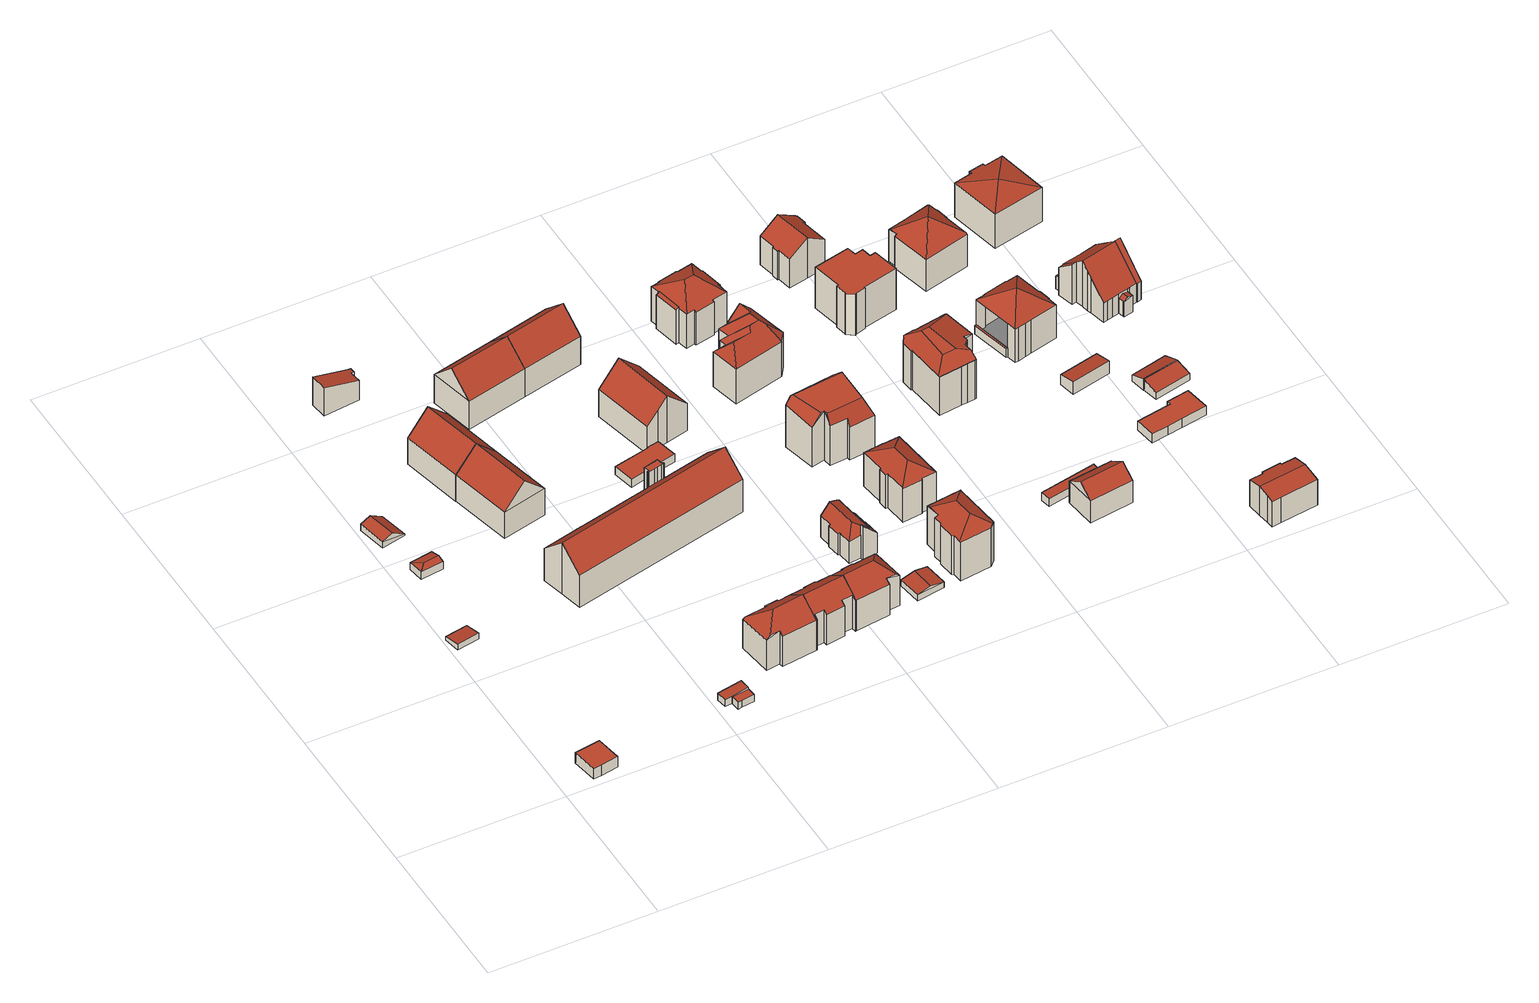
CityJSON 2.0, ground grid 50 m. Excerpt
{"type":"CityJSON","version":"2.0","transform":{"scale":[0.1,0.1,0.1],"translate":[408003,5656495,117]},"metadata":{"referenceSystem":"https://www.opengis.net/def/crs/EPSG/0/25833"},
"CityObjects":{
"building1":{"type":"Building","attributes":{"Dachtyp_tdc":"tdcPolyFlatRoof","Gemeindeschluessel":14612000,"Dachneigung":0,"QualitaetDacherkennung":71,"Geometrietyp2DReferenz":"3000","measuredHeight":3.6,"function":"31001_9998","roofType":"1000"},"geometry":[{"type":"Solid","lod":"2","boundaries":[[[[0,1,2,3,4]],[[5,6,1,0]],[[6,7,2,1]],[[7,8,3,2]],[[8,9,4,3]],[[9,5,0,4]],[[9,8,7,6,5]]]],"semantics":{"surfaces":[{"type":"GroundSurface"},{"type":"WallSurface"},{"type":"RoofSurface"}],"values":[[0,1,1,1,1,1,2]]}}]},
"building2":{"type":"Building","attributes":{"Dachtyp_tdc":"tdcPolyFlatRoof","Gemeindeschluessel":14612000,"Dachneigung":9.99,"QualitaetDacherkennung":64,"Geometrietyp2DReferenz":"3000","measuredHeight":2.05,"function":"31001_9998","roofType":"2100"},"geometry":[{"type":"Solid","lod":"2","boundaries":[[[[10,11,12,13]],[[11,14,15,12]],[[14,16,17,15]],[[16,10,13,17]],[[16,14,11,10]],[[13,12,15,17]]]],"semantics":{"surfaces":[{"type":"WallSurface"},{"type":"RoofSurface"},{"type":"GroundSurface"}],"values":[[0,0,0,0,1,2]]}}]},
"building3":{"type":"Building","attributes":{"Dachtyp_tdc":"tdcHipAndGableRoof","Gemeindeschluessel":14612000,"Dachneigung":15.55,"QualitaetDacherkennung":62,"Geometrietyp2DReferenz":"3000","measuredHeight":3.27,"function":"31001_9998","roofType":"5000"},"geometry":[{"type":"Solid","lod":"2","boundaries":[[[[18,19,20,21]],[[19,22,23,20]],[[22,24,25,23]],[[24,18,21,25]],[[22,19,26]],[[18,24,27]],[[19,18,27,26]],[[24,22,26,27]],[[21,20,23,25]]]],"semantics":{"surfaces":[{"type":"WallSurface"},{"type":"RoofSurface"},{"type":"GroundSurface"}],"values":[[0,0,0,0,1,0,1,1,2]]}}]},
"building4":{"type":"Building","attributes":{"Dachtyp_tdc":"tdcGableRoof","Gemeindeschluessel":14612000,"Dachneigung":34.51,"QualitaetDacherkennung":33,"Geometrietyp2DReferenz":"3000","measuredHeight":3.33,"function":"31001_9998","roofType":"3100"},"geometry":[{"type":"Solid","lod":"2","boundaries":[[[[28,29,30,31]],[[29,32,33,30]],[[32,34,35,33]],[[34,28,31,35]],[[32,29,36]],[[28,34,37]],[[29,28,37,36]],[[34,32,36,37]],[[31,30,33,35]]]],"semantics":{"surfaces":[{"type":"WallSurface"},{"type":"RoofSurface"},{"type":"GroundSurface"}],"values":[[0,0,0,0,0,0,1,1,2]]}}]},
"building5":{"type":"Building","attributes":{"Dachtyp_tdc":"tdcPolyFlatRoof","Gemeindeschluessel":14612000,"Dachneigung":4.12,"QualitaetDacherkennung":87,"Geometrietyp2DReferenz":"3000","measuredHeight":2.94,"function":"31001_9998","roofType":"2100"},"geometry":[{"type":"Solid","lod":"2","boundaries":[[[[38,39,40,41]],[[39,42,43,40]],[[42,44,45,43]],[[44,46,47,45]],[[46,38,41,47]],[[46,44,42,39,38]],[[41,40,43,45,47]]]],"semantics":{"surfaces":[{"type":"WallSurface"},{"type":"RoofSurface"},{"type":"GroundSurface"}],"values":[[0,0,0,0,0,1,2]]}}]},
"building6":{"type":"Building","attributes":{"Dachtyp_tdc":"tdcPolyFlatRoof","Gemeindeschluessel":14612000,"Dachneigung":0,"QualitaetDacherkennung":61,"Geometrietyp2DReferenz":"3000","measuredHeight":2.38,"function":"31001_9998","roofType":"1000"},"geometry":[{"type":"Solid","lod":"2","boundaries":[[[[48,49,47,50]],[[49,51,45,47]],[[51,52,53,45]],[[52,54,55,53]],[[54,48,50,55]],[[54,52,51,49,48]],[[50,47,45,53,55]]]],"semantics":{"surfaces":[{"type":"WallSurface"},{"type":"RoofSurface"},{"type":"GroundSurface"}],"values":[[0,0,0,0,0,1,2]]}}]},
"building7":{"type":"Building","attributes":{"Dachtyp_tdc":"tdcPolyFlatRoof","Gemeindeschluessel":14612000,"Dachneigung":16.02,"QualitaetDacherkennung":72,"Geometrietyp2DReferenz":"3000","measuredHeight":9.89,"function":"31001_9998","roofType":"2100"},"geometry":[{"type":"Solid","lod":"2","boundaries":[[[[56,57,58,59]],[[57,60,61,58]],[[60,62,63,61]],[[62,64,65,63]],[[64,66,67,65]],[[66,68,69,67]],[[68,56,59,69]],[[68,66,64,62,60,57,56]],[[59,58,61,63,65,67,69]]]],"semantics":{"surfaces":[{"type":"WallSurface"},{"type":"RoofSurface"},{"type":"GroundSurface"}],"values":[[0,0,0,0,0,0,0,1,2]]}}]},
"building8":{"type":"Building","attributes":{"Dachtyp_tdc":"tdcGableRoof","Gemeindeschluessel":14612000,"Dachneigung":44.79,"QualitaetDacherkennung":73,"Geometrietyp2DReferenz":"3000","measuredHeight":15.98,"function":"31001_9998","roofType":"3100"},"geometry":[{"type":"Solid","lod":"2","boundaries":[[[[70,71,72,73]],[[71,74,75,72]],[[74,76,77,75]],[[76,70,73,77]],[[74,71,78]],[[70,76,79]],[[71,70,79,78]],[[76,74,78,79]],[[73,72,75,77]]]],"semantics":{"surfaces":[{"type":"WallSurface"},{"type":"RoofSurface"},{"type":"GroundSurface"}],"values":[[0,0,0,0,0,0,1,1,2]]}}]},
"building9":{"type":"Building","attributes":{"Dachtyp_tdc":"tdcGableRoof","Gemeindeschluessel":14612000,"Dachneigung":44.78,"QualitaetDacherkennung":70,"Geometrietyp2DReferenz":"3000","measuredHeight":16.04,"function":"31001_9998","roofType":"3100"},"geometry":[{"type":"Solid","lod":"2","boundaries":[[[[80,74,81,82]],[[74,71,83,81]],[[71,84,85,83]],[[84,80,82,85]],[[71,74,86]],[[80,84,87]],[[74,80,87,86]],[[84,71,86,87]],[[82,81,83,85]]]],"semantics":{"surfaces":[{"type":"WallSurface"},{"type":"RoofSurface"},{"type":"GroundSurface"}],"values":[[0,0,0,0,0,0,1,1,2]]}}]},
"building10":{"type":"Building","attributes":{"Dachtyp_tdc":"tdcFreeFormRoof","Gemeindeschluessel":14612000,"Dachneigung":37.44,"QualitaetDacherkennung":85,"Geometrietyp2DReferenz":"3000","measuredHeight":15.01,"function":"31001_9998","roofType":"5000"},"geometry":[{"type":"Solid","lod":"2","boundaries":[[[[88,89,90,91]],[[89,92,93,90]],[[92,94,95,93]],[[94,96,97,95]],[[96,98,99,97]],[[98,100,101,99]],[[100,102,103,101]],[[102,104,105,103]],[[104,106,107,105]],[[106,88,91,107]],[[106,108,109,110,88]],[[100,111,109,108,104,102]],[[111,98,96,94,92,89,110,109]],[[89,88,110]],[[106,104,108]],[[100,98,111]],[[91,90,93,95,97,99,101,103,105,107]]]],"semantics":{"surfaces":[{"type":"WallSurface"},{"type":"RoofSurface"},{"type":"GroundSurface"}],"values":[[0,0,0,0,0,0,0,0,0,0,1,1,1,0,0,0,2]]}}]},
"building11":{"type":"Building","attributes":{"Gemeindeschluessel":14612000,"Geometrietyp2DReferenz":"3000","function":"31001_9998","roofType":"9999"},"children":["building11-1","building11-2"]},
"building11-1":{"type":"BuildingPart","attributes":{"Dachtyp_tdc":"tdcPolyFlatRoof","Dachneigung":0,"QualitaetDacherkennung":7,"Geometrietyp2DReferenz":"3000","measuredHeight":16.52,"roofType":"1000"},"parents":["building11"],"geometry":[{"type":"MultiSurface","lod":"2","boundaries":[[[112,113,114,115,116]],[[113,117,118,114]],[[117,119,120,118]],[[119,121,122,120]],[[121,123,124,122]],[[123,125,126,124]],[[125,127,128,126]],[[127,129,130,128]],[[129,131,132,133,130]],[[131,129,127,125,123,121,119,117,113,112]],[[115,114,118,120,122,124,126,128,130,133]]],"semantics":{"surfaces":[{"type":"WallSurface"},{"type":"RoofSurface"},{"type":"GroundSurface"}],"values":[0,0,0,0,0,0,0,0,0,1,2]}}]},
"building11-2":{"type":"BuildingPart","attributes":{"Dachtyp_tdc":"tdcGableRoof","Dachneigung":43.9,"QualitaetDacherkennung":67,"Geometrietyp2DReferenz":"3000","measuredHeight":17.96,"roofType":"3100"},"parents":["building11"],"geometry":[{"type":"MultiSurface","lod":"2","boundaries":[[[134,135,136,137]],[[135,138,139,136]],[[138,140,141,139]],[[140,142,143,141]],[[142,116,115,143]],[[132,144,133]],[[144,145,146,133]],[[145,147,148,146]],[[147,149,150,148]],[[149,151,152,150]],[[151,153,154,152]],[[153,155,156,154]],[[155,157,158,156]],[[157,134,137,158]],[[153,151,149,147]],[[147,145,144,132,116,142,140,138,135,134,157,155,153]],[[137,136,139,141,143,115,133,146,148,150,152,154,156,158]]],"semantics":{"surfaces":[{"type":"WallSurface"},{"type":"RoofSurface"},{"type":"GroundSurface"}],"values":[0,0,0,0,0,0,0,0,0,0,0,0,0,0,1,1,2]}}]},
"building12":{"type":"Building","attributes":{"Dachtyp_tdc":"tdcFreeFormRoof","Gemeindeschluessel":14612000,"Dachneigung":36.43,"QualitaetDacherkennung":86,"Geometrietyp2DReferenz":"3000","measuredHeight":14.94,"function":"31001_9998","roofType":"5000"},"geometry":[{"type":"Solid","lod":"2","boundaries":[[[[159,160,161,162]],[[160,163,164,161]],[[163,165,166,164]],[[165,167,168,166]],[[167,169,170,168]],[[169,171,172,170]],[[171,173,174,172]],[[173,175,176,174]],[[175,177,178,176]],[[177,179,180,178]],[[179,181,182,180]],[[181,183,184,182]],[[183,185,186,184]],[[185,100,101,186]],[[100,187,99,101]],[[187,159,162,99]],[[188,167,165,163,160,159,187,189]],[[183,181,179,177,175,173,171,169,188,189,100,185]],[[169,167,188]],[[187,100,189]],[[162,161,164,166,168,170,172,174,176,178,180,182,184,186,101,99]]]],"semantics":{"surfaces":[{"type":"WallSurface"},{"type":"RoofSurface"},{"type":"GroundSurface"}],"values":[[0,0,0,0,0,0,0,0,0,0,0,0,0,0,0,0,1,1,0,0,2]]}}]},
"building13":{"type":"Building","attributes":{"Dachtyp_tdc":"tdcGableRoof","Gemeindeschluessel":14612000,"Dachneigung":44.6,"QualitaetDacherkennung":66,"Geometrietyp2DReferenz":"3000","measuredHeight":16.66,"function":"31001_9998","roofType":"3100"},"geometry":[{"type":"Solid","lod":"2","boundaries":[[[[190,191,192,193]],[[191,194,195,192]],[[194,196,197,195]],[[196,190,193,197]],[[194,191,198]],[[190,196,199]],[[191,190,199,198]],[[196,194,198,199]],[[193,192,195,197]]]],"semantics":{"surfaces":[{"type":"WallSurface"},{"type":"RoofSurface"},{"type":"GroundSurface"}],"values":[[0,0,0,0,0,0,1,1,2]]}}]},
"building14":{"type":"Building","attributes":{"Dachtyp_tdc":"tdcPolyFlatRoof","Gemeindeschluessel":14612000,"Dachneigung":0,"QualitaetDacherkennung":82,"Geometrietyp2DReferenz":"3000","measuredHeight":2.72,"function":"31001_9998","roofType":"1000"},"geometry":[{"type":"Solid","lod":"2","boundaries":[[[[200,201,202,203]],[[201,204,205,202]],[[204,206,207,205]],[[206,208,209,207]],[[208,210,211,209]],[[210,212,213,211]],[[212,214,215,213]],[[214,200,203,215]],[[214,212,210,208,206,204,201,200]],[[203,202,205,207,209,211,213,215]]]],"semantics":{"surfaces":[{"type":"WallSurface"},{"type":"RoofSurface"},{"type":"GroundSurface"}],"values":[[0,0,0,0,0,0,0,0,1,2]]}}]},
"building15":{"type":"Building","attributes":{"Dachtyp_tdc":"tdcFreeFormRoof","Gemeindeschluessel":14612000,"Dachneigung":37.2,"QualitaetDacherkennung":81,"Geometrietyp2DReferenz":"3000","measuredHeight":14.99,"function":"31001_9998","roofType":"5000"},"geometry":[{"type":"Solid","lod":"2","boundaries":[[[[216,217,218,219]],[[217,220,221,218]],[[220,222,223,221]],[[222,224,225,223]],[[224,226,227,225]],[[226,228,229,227]],[[228,230,170,229]],[[230,231,168,170]],[[231,232,233,168]],[[232,216,219,233]],[[234,224,222,235,236]],[[236,235,220,217,216,232,231,237]],[[236,237,230,228,226,234]],[[222,220,235]],[[226,224,234]],[[231,230,237]],[[219,218,221,223,225,227,229,170,168,233]]]],"semantics":{"surfaces":[{"type":"WallSurface"},{"type":"RoofSurface"},{"type":"GroundSurface"}],"values":[[0,0,0,0,0,0,0,0,0,0,1,1,1,0,0,0,2]]}}]},
"building16":{"type":"Building","attributes":{"Dachtyp_tdc":"tdcGableRoof","Gemeindeschluessel":14612000,"Dachneigung":44.6,"QualitaetDacherkennung":66,"Geometrietyp2DReferenz":"3000","measuredHeight":16.68,"function":"31001_9998","roofType":"3100"},"geometry":[{"type":"Solid","lod":"2","boundaries":[[[[191,238,239,192]],[[238,240,241,239]],[[240,194,195,241]],[[194,191,192,195]],[[240,238,242]],[[191,194,198]],[[238,191,198,242]],[[194,240,242,198]],[[192,239,241,195]]]],"semantics":{"surfaces":[{"type":"WallSurface"},{"type":"RoofSurface"},{"type":"GroundSurface"}],"values":[[0,0,0,0,0,0,1,1,2]]}}]},
"building17":{"type":"Building","attributes":{"Dachtyp_tdc":"tdcGableRoof","Gemeindeschluessel":14612000,"Dachneigung":44.78,"QualitaetDacherkennung":63,"Geometrietyp2DReferenz":"3000","measuredHeight":16.29,"function":"31001_9998","roofType":"3100"},"geometry":[{"type":"Solid","lod":"2","boundaries":[[[[243,244,245,246]],[[244,247,248,245]],[[247,249,250,248]],[[249,251,252,250]],[[251,253,254,252]],[[253,255,256,254]],[[255,243,246,256]],[[251,249,247,244]],[[244,243,255,253,251]],[[246,245,248,250,252,254,256]]]],"semantics":{"surfaces":[{"type":"WallSurface"},{"type":"RoofSurface"},{"type":"GroundSurface"}],"values":[[0,0,0,0,0,0,0,1,1,2]]}}]},
"building18":{"type":"Building","attributes":{"Gemeindeschluessel":14612000,"Geometrietyp2DReferenz":"3000","function":"31001_9998","roofType":"9999"},"children":["building18-1","building18-2"]},
"building18-1":{"type":"BuildingPart","attributes":{"Dachtyp_tdc":"tdcPolyFlatRoof","Dachneigung":46.5,"QualitaetDacherkennung":79,"Geometrietyp2DReferenz":"3000","measuredHeight":11.82,"roofType":"2100"},"parents":["building18"],"geometry":[{"type":"MultiSurface","lod":"2","boundaries":[[[257,258,259,260,261]],[[258,262,263,259]],[[262,264,265,263]],[[264,266,267,265]],[[266,268,269,267]],[[268,270,271,272,269]],[[270,268,266,264,262,258,257,273]],[[274,260,259,263,265,267,269,272]]],"semantics":{"surfaces":[{"type":"WallSurface"},{"type":"RoofSurface"},{"type":"GroundSurface"}],"values":[0,0,0,0,0,0,1,2]}}]},
"building18-2":{"type":"BuildingPart","attributes":{"Dachtyp_tdc":"tdcHipAndGableRoof","Dachneigung":33.97,"QualitaetDacherkennung":66,"Geometrietyp2DReferenz":"3000","measuredHeight":9.9,"roofType":"5000"},"parents":["building18"],"geometry":[{"type":"MultiSurface","lod":"2","boundaries":[[[275,276,277,278]],[[276,279,280,277]],[[279,281,282,280]],[[281,283,284,282]],[[283,285,286,284]],[[285,261,260,286]],[[271,287,288,272]],[[287,289,290,288]],[[289,291,292,290]],[[291,275,278,292]],[[287,271,293,294]],[[293,261,285,283,281,294]],[[281,279,276,275,291,289,287,294]],[[278,277,280,282,284,286,260,274,272,288,290,292]]],"semantics":{"surfaces":[{"type":"WallSurface"},{"type":"RoofSurface"},{"type":"GroundSurface"}],"values":[0,0,0,0,0,0,0,0,0,0,1,1,1,2]}}]},
"building19":{"type":"Building","attributes":{"Dachtyp_tdc":"tdcGableRoof","Gemeindeschluessel":14612000,"Dachneigung":10.89,"QualitaetDacherkennung":72,"Geometrietyp2DReferenz":"3000","measuredHeight":2.83,"function":"31001_9998","roofType":"3100"},"geometry":[{"type":"Solid","lod":"2","boundaries":[[[[295,296,297,298]],[[296,299,300,297]],[[299,301,302,300]],[[301,295,298,302]],[[299,296,303]],[[295,301,304]],[[296,295,304,303]],[[301,299,303,304]],[[298,297,300,302]]]],"semantics":{"surfaces":[{"type":"WallSurface"},{"type":"RoofSurface"},{"type":"GroundSurface"}],"values":[[0,0,0,0,0,0,1,1,2]]}}]},
"building20":{"type":"Building","attributes":{"Dachtyp_tdc":"tdcFreeFormRoof","Gemeindeschluessel":14612000,"Dachneigung":22.23,"QualitaetDacherkennung":51,"Geometrietyp2DReferenz":"3000","measuredHeight":16.29,"function":"31001_9998","roofType":"5000"},"geometry":[{"type":"Solid","lod":"2","boundaries":[[[[305,306,307,308]],[[306,309,310,307]],[[309,311,312,310]],[[311,313,314,312]],[[313,315,316,314]],[[315,317,318,316]],[[317,319,320,318]],[[319,321,322,320]],[[321,323,324,322]],[[323,325,326,324]],[[325,305,308,326]],[[325,327,328,329,305]],[[330,331,332,319]],[[327,323,321,332,331,328]],[[329,328,331,330,317,315,313,311,309,306]],[[321,319,332]],[[306,305,329]],[[319,317,330]],[[325,323,327]],[[308,307,310,312,314,316,318,320,322,324,326]]]],"semantics":{"surfaces":[{"type":"WallSurface"},{"type":"RoofSurface"},{"type":"GroundSurface"}],"values":[[0,0,0,0,0,0,0,0,0,0,0,1,1,1,1,0,0,0,0,2]]}}]},
"building21":{"type":"Building","attributes":{"Dachtyp_tdc":"tdcHipRoof","Gemeindeschluessel":14612000,"Dachneigung":29.42,"QualitaetDacherkennung":86,"Geometrietyp2DReferenz":"3000","measuredHeight":14.9,"function":"31001_9998","roofType":"3200"},"geometry":[{"type":"Solid","lod":"2","boundaries":[[[[333,334,335,336]],[[334,337,338,335]],[[337,339,340,338]],[[339,341,342,340]],[[341,343,344,342]],[[343,345,346,344]],[[345,347,348,346]],[[347,349,350,348]],[[349,351,352,350]],[[351,353,354,352]],[[353,355,356,354]],[[355,357,358,356]],[[357,359,360,358]],[[359,333,336,360]],[[355,353,351,349,347,361]],[[345,343,341,339,362]],[[347,345,362,361]],[[339,337,334,333,359,357,355,361,362]],[[336,335,338,340,342,344,346,348,350,352,354,356,358,360]]]],"semantics":{"surfaces":[{"type":"WallSurface"},{"type":"RoofSurface"},{"type":"GroundSurface"}],"values":[[0,0,0,0,0,0,0,0,0,0,0,0,0,0,1,1,1,1,2]]}}]},
"building22":{"type":"Building","attributes":{"Dachtyp_tdc":"tdcFreeFormRoof","Gemeindeschluessel":14612000,"Dachneigung":0.016,"QualitaetDacherkennung":60,"Geometrietyp2DReferenz":"3000","measuredHeight":17.22,"function":"31001_9998","roofType":"5000"},"geometry":[{"type":"Solid","lod":"2","boundaries":[[[[363,364,365,366]],[[364,367,368,365]],[[367,369,370,368]],[[369,371,372,370]],[[371,373,374,372]],[[373,375,376,374]],[[375,377,378,376]],[[377,379,380,378]],[[379,363,366,380]],[[367,364,381,382,371,369]],[[375,383,384,385,377]],[[386,387,379,385,384]],[[364,363,387,386,381]],[[382,381,386,384,383,373]],[[373,371,382]],[[375,373,383]],[[379,377,385]],[[363,379,387]],[[366,365,368,370,372,374,376,378,380]]]],"semantics":{"surfaces":[{"type":"WallSurface"},{"type":"RoofSurface"},{"type":"GroundSurface"}],"values":[[0,0,0,0,0,0,0,0,0,1,1,1,1,1,0,0,0,0,2]]}}]},
"building23":{"type":"Building","attributes":{"Dachtyp_tdc":"tdcFreeFormRoof","Gemeindeschluessel":14612000,"Dachneigung":45.61,"QualitaetDacherkennung":12,"Geometrietyp2DReferenz":"3000","measuredHeight":18.03,"function":"31001_9998","roofType":"5000"},"geometry":[{"type":"Solid","lod":"2","boundaries":[[[[388,389,390,391]],[[389,392,393,390]],[[392,394,395,393]],[[394,396,397,395]],[[396,398,399,397]],[[398,400,401,399]],[[400,402,403,401]],[[402,404,405,403]],[[404,406,407,405]],[[406,408,409,407]],[[408,388,391,409]],[[410,411,412,413,414,408,406]],[[410,406,404]],[[411,410,404,402]],[[412,411,402,400]],[[415,413,412,400,398]],[[416,415,398,396]],[[417,416,396,394]],[[418,417,394,392]],[[418,392,389]],[[414,413,415,416,417,418,389,388]],[[414,388,408]],[[391,390,393,395,397,399,401,403,405,407,409]]]],"semantics":{"surfaces":[{"type":"WallSurface"},{"type":"RoofSurface"},{"type":"GroundSurface"}],"values":[[0,0,0,0,0,0,0,0,0,0,0,1,0,1,1,1,1,1,1,1,1,1,2]]}}]},
"building24":{"type":"Building","attributes":{"Gemeindeschluessel":14612000,"Geometrietyp2DReferenz":"3000","function":"31001_9998","roofType":"9999"},"children":["building24-1","building24-2"]},
"building24-1":{"type":"BuildingPart","attributes":{"Dachtyp_tdc":"tdcPolyFlatRoof","Dachneigung":31.68,"QualitaetDacherkennung":77,"Geometrietyp2DReferenz":"3000","measuredHeight":12.42,"roofType":"2100"},"parents":["building24"],"geometry":[{"type":"MultiSurface","lod":"2","boundaries":[[[419,420,421,422,423]],[[424,425,426]],[[424,427,428,425]],[[427,419,423,428]],[[427,424,420,419]],[[423,422,425,428]]],"semantics":{"surfaces":[{"type":"WallSurface"},{"type":"RoofSurface"},{"type":"GroundSurface"}],"values":[0,0,0,0,1,2]}}]},
"building24-2":{"type":"BuildingPart","attributes":{"Dachtyp_tdc":"tdcHipRoof","Dachneigung":28.68,"QualitaetDacherkennung":69,"Geometrietyp2DReferenz":"3000","measuredHeight":15.82,"roofType":"3200"},"parents":["building24"],"geometry":[{"type":"MultiSurface","lod":"2","boundaries":[[[429,430,431,432]],[[430,433,434,431]],[[433,435,436,434]],[[435,437,438,436]],[[437,439,440,438]],[[439,441,442,440]],[[441,443,444,442]],[[443,445,446,444]],[[445,447,448,446]],[[447,449,450,448]],[[449,451,452,450]],[[451,453,454,452]],[[453,426,425,454]],[[421,455,456,422]],[[455,457,458,456]],[[457,459,460,458]],[[459,429,432,460]],[[455,421,426,453,461]],[[443,441,439,437,435,433,462]],[[453,451,449,447,445,443,462,461]],[[433,430,429,459,457,455,461,462]],[[432,431,434,436,438,440,442,444,446,448,450,452,454,425,422,456,458,460]]],"semantics":{"surfaces":[{"type":"WallSurface"},{"type":"RoofSurface"},{"type":"GroundSurface"}],"values":[0,0,0,0,0,0,0,0,0,0,0,0,0,0,0,0,0,1,1,1,1,2]}}]},
"building25":{"type":"Building","attributes":{"Dachtyp_tdc":"tdcPolyFlatRoof","Gemeindeschluessel":14612000,"Dachneigung":6.53,"QualitaetDacherkennung":50,"Geometrietyp2DReferenz":"3000","measuredHeight":2.76,"function":"31001_9998","roofType":"2100"},"geometry":[{"type":"Solid","lod":"2","boundaries":[[[[463,464,465,466]],[[464,467,468,465]],[[467,469,470,468]],[[469,463,466,470]],[[469,467,464,463]],[[466,465,468,470]]]],"semantics":{"surfaces":[{"type":"WallSurface"},{"type":"RoofSurface"},{"type":"GroundSurface"}],"values":[[0,0,0,0,1,2]]}}]},
"building26":{"type":"Building","attributes":{"Dachtyp_tdc":"tdcGableRoof","Gemeindeschluessel":14612000,"Dachneigung":35.26,"QualitaetDacherkennung":77,"Geometrietyp2DReferenz":"3000","measuredHeight":11.04,"function":"31001_9998","roofType":"3100"},"geometry":[{"type":"Solid","lod":"2","boundaries":[[[[471,472,473,474]],[[472,475,476,473]],[[475,477,478,476]],[[477,471,474,478]],[[475,472,479]],[[471,477,480]],[[472,471,480,479]],[[477,475,479,480]],[[474,473,476,478]]]],"semantics":{"surfaces":[{"type":"WallSurface"},{"type":"RoofSurface"},{"type":"GroundSurface"}],"values":[[0,0,0,0,0,0,1,1,2]]}}]},
"building27":{"type":"Building","attributes":{"Dachtyp_tdc":"tdcFreeFormRoof","Gemeindeschluessel":14612000,"Dachneigung":17.03,"QualitaetDacherkennung":33,"Geometrietyp2DReferenz":"3000","measuredHeight":16.23,"function":"31001_9998","roofType":"5000"},"geometry":[{"type":"Solid","lod":"2","boundaries":[[[[481,482,483,484]],[[482,485,486,483]],[[485,487,488,486]],[[487,489,490,488]],[[489,491,492,490]],[[491,493,494,492]],[[493,495,496,494]],[[495,497,498,496]],[[497,499,500,498]],[[499,501,502,500]],[[501,503,504,502]],[[503,505,506,504]],[[505,507,508,506]],[[507,509,510,508]],[[509,511,512,510]],[[511,481,484,512]],[[513,514,515,516,517,518,519,520,521]],[[501,499,522,517,516,523,524]],[[525,509,526,527,528,524,523,529]],[[530,525,529,515,514,531,532,533]],[[516,515,529,523]],[[511,530,533,481]],[[481,533,532,482]],[[482,532,531,485]],[[485,531,514,513,487]],[[509,525,530,511]],[[501,524,528,503]],[[503,528,527,505]],[[505,527,526,507]],[[507,526,509]],[[495,518,517,522,497]],[[497,522,499]],[[491,520,519,493]],[[489,521,520,491]],[[493,519,518,495]],[[487,513,521,489]],[[484,483,486,488,490,492,494,496,498,500,502,504,506,508,510,512]]]],"semantics":{"surfaces":[{"type":"WallSurface"},{"type":"RoofSurface"},{"type":"GroundSurface"}],"values":[[0,0,0,0,0,0,0,0,0,0,0,0,0,0,0,0,1,1,1,1,1,0,0,0,0,0,0,0,0,0,0,0,0,0,0,0,2]]}}]},
"building28":{"type":"Building","attributes":{"Dachtyp_tdc":"tdcPolyFlatRoof","Gemeindeschluessel":14612000,"Dachneigung":0,"QualitaetDacherkennung":78,"Geometrietyp2DReferenz":"3000","measuredHeight":14.38,"function":"31001_9998","roofType":"1000"},"geometry":[{"type":"Solid","lod":"2","boundaries":[[[[534,535,536,537]],[[535,538,539,536]],[[538,540,541,539]],[[540,542,543,541]],[[542,544,545,543]],[[544,546,547,545]],[[546,548,549,547]],[[548,550,551,549]],[[550,552,553,551]],[[552,554,555,553]],[[554,556,557,555]],[[556,558,559,557]],[[558,560,561,559]],[[560,562,563,561]],[[562,534,537,563]],[[562,560,558,556,554,552,550,548,546,544,542,540,538,535,534]],[[537,536,539,541,543,545,547,549,551,553,555,557,559,561,563]]]],"semantics":{"surfaces":[{"type":"WallSurface"},{"type":"RoofSurface"},{"type":"GroundSurface"}],"values":[[0,0,0,0,0,0,0,0,0,0,0,0,0,0,0,1,2]]}}]},
"building29":{"type":"Building","attributes":{"Gemeindeschluessel":14612000,"Dachtyp_tdc":"tdcGableRoof","Dachneigung":34.39,"QualitaetDacherkennung":69,"Geometrietyp2DReferenz":"3000","measuredHeight":14.04,"function":"31001_9998","roofType":"3100"},"geometry":[{"type":"Solid","lod":"2","boundaries":[[[[564,565,566,567]],[[565,568,569,566]],[[568,570,571,569]],[[570,572,573,571]],[[572,574,575,573]],[[574,576,577,575]],[[576,578,579,577]],[[578,580,581,579]],[[580,582,583,581]],[[582,584,585,583]],[[584,586,587,585]],[[586,588,589,587]],[[588,564,567,589]],[[584,582,580,578,576,574,572,570]],[[570,568,565,564,588,586,584]],[[567,566,569,571,573,575,577,579,581,583,585,587,589]]]],"semantics":{"surfaces":[{"type":"WallSurface"},{"type":"RoofSurface"},{"type":"GroundSurface"}],"values":[[0,0,0,0,0,0,0,0,0,0,0,0,0,1,1,2]]}}]},
"building30":{"type":"Building","attributes":{"Gemeindeschluessel":14612000,"Geometrietyp2DReferenz":"3000","function":"31001_9998","roofType":"9999"},"children":["building30-1","building30-2"]},
"building30-1":{"type":"BuildingPart","attributes":{"Dachtyp_tdc":"tdcTentRoof","Dachneigung":33.03,"QualitaetDacherkennung":72,"Geometrietyp2DReferenz":"3000","measuredHeight":16.63,"roofType":"3500"},"parents":["building30"],"geometry":[{"type":"MultiSurface","lod":"2","boundaries":[[[590,591,592,593]],[[591,594,595,592]],[[594,596,597,595]],[[596,598,599,597]],[[598,600,601,599]],[[600,602,603,601]],[[602,604,605,603]],[[604,606,607,605]],[[606,608,609,607]],[[608,610,611,609]],[[610,612,613,611]],[[612,614,615,616,613]],[[617,618,619,620]],[[618,621,622,619]],[[621,623,624,622]],[[623,590,593,624]],[[604,602,600,598,596,594,625]],[[612,610,608,606,604,625]],[[618,617,614,612,625]],[[594,591,590,623,621,618,625]],[[593,592,595,597,599,601,603,605,607,609,611,613,616,619,622,624]]],"semantics":{"surfaces":[{"type":"WallSurface"},{"type":"RoofSurface"},{"type":"GroundSurface"}],"values":[0,0,0,0,0,0,0,0,0,0,0,0,0,0,0,0,1,1,1,1,2]}}]},
"building30-2":{"type":"BuildingPart","attributes":{"Dachtyp_tdc":"tdcPolyFlatRoof","Dachneigung":0,"QualitaetDacherkennung":0,"Geometrietyp2DReferenz":"3000","measuredHeight":3,"roofType":"9999"},"parents":["building30"],"geometry":[{"type":"MultiSurface","lod":"2","boundaries":[[[620,626,627,615]],[[615,627,628,616]],[[627,626,629,628]],[[626,620,619,629]],[[616,628,629,619]],[[616,619,620,615]]],"semantics":{"surfaces":[{"type":"RoofSurface"},{"type":"WallSurface"},{"type":"GroundSurface"},{"type":"ClosureSurface","isClosure":"1","QuelleClosure":"LoD1Solid"}],"values":[0,1,1,1,2,3]}}]},
"building31":{"type":"Building","attributes":{"Dachtyp_tdc":"tdcPolyFlatRoof","Gemeindeschluessel":14612000,"Dachneigung":9.96,"QualitaetDacherkennung":78,"Geometrietyp2DReferenz":"3000","measuredHeight":4.38,"function":"31001_9998","roofType":"2100"},"geometry":[{"type":"Solid","lod":"2","boundaries":[[[[630,631,632,633]],[[631,634,635,632]],[[634,636,637,635]],[[636,630,633,637]],[[636,634,631,630]],[[633,632,635,637]]]],"semantics":{"surfaces":[{"type":"WallSurface"},{"type":"RoofSurface"},{"type":"GroundSurface"}],"values":[[0,0,0,0,1,2]]}}]},
"building32":{"type":"Building","attributes":{"Dachtyp_tdc":"tdcGableRoof","Gemeindeschluessel":14612000,"Dachneigung":12.66,"QualitaetDacherkennung":45,"Geometrietyp2DReferenz":"3000","measuredHeight":10.04,"function":"31001_9998","roofType":"3100"},"geometry":[{"type":"Solid","lod":"2","boundaries":[[[[638,639,640,641]],[[639,642,643,640]],[[642,644,645,643]],[[644,646,647,645]],[[646,648,649,647]],[[648,650,651,649]],[[650,652,653,651]],[[652,654,655,653]],[[654,656,657,655]],[[656,658,659,657]],[[658,660,661,659]],[[660,638,641,661]],[[656,654,652,650,648,646]],[[646,644,642,639,638,660,658,656]],[[641,640,643,645,647,649,651,653,655,657,659,661]]]],"semantics":{"surfaces":[{"type":"WallSurface"},{"type":"RoofSurface"},{"type":"GroundSurface"}],"values":[[0,0,0,0,0,0,0,0,0,0,0,0,1,1,2]]}}]},
"building33":{"type":"Building","attributes":{"Dachtyp_tdc":"tdcFreeFormRoof","Gemeindeschluessel":14612000,"Dachneigung":35.88,"QualitaetDacherkennung":70,"Geometrietyp2DReferenz":"3000","measuredHeight":16.5,"function":"31001_9998","roofType":"5000"},"geometry":[{"type":"Solid","lod":"2","boundaries":[[[[662,663,664,665]],[[663,666,667,664]],[[666,668,669,667]],[[668,670,671,669]],[[670,672,673,671]],[[672,674,675,673]],[[674,676,677,675]],[[676,678,679,677]],[[678,680,681,679]],[[680,682,683,681]],[[682,684,685,683]],[[684,662,665,685]],[[680,686,687,684,682]],[[686,688,668,666,663,662,687]],[[686,689,676,674,672,670,688]],[[678,689,686,680]],[[678,676,689]],[[670,668,688]],[[662,684,687]],[[665,664,667,669,671,673,675,677,679,681,683,685]]]],"semantics":{"surfaces":[{"type":"WallSurface"},{"type":"RoofSurface"},{"type":"GroundSurface"}],"values":[[0,0,0,0,0,0,0,0,0,0,0,0,1,1,1,1,0,0,0,2]]}}]},
"building34":{"type":"Building","attributes":{"Dachtyp_tdc":"tdcPolyFlatRoof","Gemeindeschluessel":14612000,"Dachneigung":0,"QualitaetDacherkennung":21,"Geometrietyp2DReferenz":"3000","measuredHeight":3.07,"function":"31001_9998","roofType":"1000"},"geometry":[{"type":"Solid","lod":"2","boundaries":[[[[690,691,692,693]],[[691,694,695,692]],[[694,696,697,695]],[[696,698,699,697]],[[698,700,701,699]],[[700,702,703,701]],[[702,704,705,703]],[[704,706,707,705]],[[706,690,693,707]],[[706,704,702,700,698,696,694,691,690]],[[693,692,695,697,699,701,703,705,707]]]],"semantics":{"surfaces":[{"type":"WallSurface"},{"type":"RoofSurface"},{"type":"GroundSurface"}],"values":[[0,0,0,0,0,0,0,0,0,1,2]]}}]},
"building35":{"type":"Building","attributes":{"Dachtyp_tdc":"tdcPolyFlatRoof","Gemeindeschluessel":14612000,"Dachneigung":15.44,"QualitaetDacherkennung":82,"Geometrietyp2DReferenz":"3000","measuredHeight":3.81,"function":"31001_9998","roofType":"2100"},"geometry":[{"type":"Solid","lod":"2","boundaries":[[[[708,709,710,711]],[[709,712,713,710]],[[712,714,715,713]],[[714,716,717,715]],[[716,708,711,717]],[[716,714,712,709,708]],[[711,710,713,715,717]]]],"semantics":{"surfaces":[{"type":"WallSurface"},{"type":"RoofSurface"},{"type":"GroundSurface"}],"values":[[0,0,0,0,0,1,2]]}}]},
"building36":{"type":"Building","attributes":{"Dachtyp_tdc":"tdcPolyFlatRoof","Gemeindeschluessel":14612000,"Dachneigung":21.32,"QualitaetDacherkennung":75,"Geometrietyp2DReferenz":"3000","measuredHeight":4.12,"function":"31001_9998","roofType":"2100"},"geometry":[{"type":"Solid","lod":"2","boundaries":[[[[718,719,720,721]],[[719,722,723,720]],[[722,724,725,723]],[[724,726,727,725]],[[726,718,721,727]],[[726,724,722,719,718]],[[721,720,723,725,727]]]],"semantics":{"surfaces":[{"type":"WallSurface"},{"type":"RoofSurface"},{"type":"GroundSurface"}],"values":[[0,0,0,0,0,1,2]]}}]},
"building37":{"type":"Building","attributes":{"Gemeindeschluessel":14612000,"Geometrietyp2DReferenz":"3000","function":"31001_9998","roofType":"9999"},"children":["building37-1","building37-2","building37-3","building37-4"]},
"building37-1":{"type":"BuildingPart","attributes":{"Dachtyp_tdc":"tdcPolyFlatRoof","Dachneigung":21.46,"QualitaetDacherkennung":36,"Geometrietyp2DReferenz":"3000","measuredHeight":5.29,"roofType":"2100"},"parents":["building37"],"geometry":[{"type":"MultiSurface","lod":"2","boundaries":[[[728,729,730,731]],[[729,732,733,730]],[[732,734,735,733]],[[734,732,729,728,736]],[[731,730,733,735,737]]],"semantics":{"surfaces":[{"type":"WallSurface"},{"type":"RoofSurface"},{"type":"GroundSurface"}],"values":[0,0,0,1,2]}}]},
"building37-2":{"type":"BuildingPart","attributes":{"Dachtyp_tdc":"tdcGableRoof","Dachneigung":48.48,"QualitaetDacherkennung":43,"Geometrietyp2DReferenz":"3000","measuredHeight":15.88,"roofType":"3100"},"parents":["building37"],"geometry":[{"type":"MultiSurface","lod":"2","boundaries":[[[738,735,734]],[[738,739,740,735]],[[739,741,742,743,744,740]],[[745,746,747,748,749]],[[746,750,751,747]],[[750,752,753,751]],[[752,754,755,753]],[[754,756,757,755]],[[756,758,759,757]],[[758,760,761,759]],[[760,762,763,761]],[[762,764,765,763]],[[764,766,767,765]],[[764,762,760,758,756,754,752,750,746,745,768,769]],[[769,770,741,739,738,771,772,766,764]],[[735,740,744,773,748,747,751,753,755,757,759,761,763,765,767,737]]],"semantics":{"surfaces":[{"type":"WallSurface"},{"type":"RoofSurface"},{"type":"GroundSurface"}],"values":[0,0,0,0,0,0,0,0,0,0,0,0,0,1,1,2]}}]},
"building37-3":{"type":"BuildingPart","attributes":{"Dachtyp_tdc":"tdcGableRoof","Dachneigung":49.6,"QualitaetDacherkennung":63,"Geometrietyp2DReferenz":"3000","measuredHeight":16,"roofType":"3100"},"parents":["building37"],"geometry":[{"type":"MultiSurface","lod":"2","boundaries":[[[743,774,775,744]],[[774,776,777,775]],[[776,778,779,777]],[[778,749,748,779]],[[749,778,776,780,781,768]],[[742,770,781,780,782]],[[774,782,780,776]],[[743,742,782,774]],[[744,775,777,779,748,773]]],"semantics":{"surfaces":[{"type":"WallSurface"},{"type":"RoofSurface"},{"type":"GroundSurface"}],"values":[0,0,0,0,1,1,0,0,2]}}]},
"building37-4":{"type":"BuildingPart","attributes":{"Dachtyp_tdc":"tdcPolyFlatRoof","Dachneigung":40.83,"QualitaetDacherkennung":76,"Geometrietyp2DReferenz":"3000","measuredHeight":13.9,"roofType":"2100"},"parents":["building37"],"geometry":[{"type":"MultiSurface","lod":"2","boundaries":[[[783,784,767,766]],[[783,785,786,784]],[[785,787,731,786]],[[787,788,728,731]],[[787,785,783,766,772,789,788]],[[737,767,784,786,731]]],"semantics":{"surfaces":[{"type":"WallSurface"},{"type":"RoofSurface"},{"type":"GroundSurface"}],"values":[0,0,0,0,1,2]}}]},
"building38":{"type":"Building","attributes":{"Dachtyp_tdc":"tdcFreeFormRoof","Gemeindeschluessel":14612000,"Dachneigung":15.78,"QualitaetDacherkennung":48,"Geometrietyp2DReferenz":"3000","measuredHeight":6.21,"function":"31001_9998","roofType":"5000"},"geometry":[{"type":"Solid","lod":"2","boundaries":[[[[790,791,792,793]],[[791,794,795,792]],[[794,796,797,795]],[[796,798,799,797]],[[798,790,793,799]],[[800,796,794,801]],[[798,800,801,791,790]],[[794,791,801]],[[798,796,800]],[[793,792,795,797,799]]]],"semantics":{"surfaces":[{"type":"WallSurface"},{"type":"RoofSurface"},{"type":"GroundSurface"}],"values":[[0,0,0,0,0,1,1,0,0,2]]}}]},
"building39":{"type":"Building","attributes":{"Dachtyp_tdc":"tdcTentRoof","Gemeindeschluessel":14612000,"Dachneigung":14.65,"QualitaetDacherkennung":80,"Geometrietyp2DReferenz":"3000","measuredHeight":14,"function":"31001_9998","roofType":"3500"},"geometry":[{"type":"Solid","lod":"2","boundaries":[[[[802,803,804,805,806,807,808,809]],[[810,811,806,805]],[[812,813,803,802]],[[813,814,804,803]],[[814,810,805,804]],[[811,815,807,806]],[[815,816,808,807]],[[816,817,809,808]],[[817,812,802,809]],[[810,814,818]],[[811,810,818]],[[815,811,818]],[[814,813,812,817,816,815,818]]]],"semantics":{"surfaces":[{"type":"GroundSurface"},{"type":"WallSurface"},{"type":"RoofSurface"}],"values":[[0,1,1,1,1,1,1,1,1,2,2,2,2]]}}]}
},
"vertices":[
[69,79,32],[146,91,32],[158,14,32],[106,5,32],[81,2,32],[69,79,68],[146,91,68],[158,14,68],[106,5,68],[81,2,68],
[13,619,38],[4,668,30],[4,668,18],[13,619,18],[73,680,30],[73,680,18],[82,631,38],[82,631,18],
[131,918,38],[62,908,38],[62,908,12],[131,918,12],[55,957,36],[55,957,12],[124,967,36],[124,967,12],[82,931,44],[129,937,44],
[88,1169,13],[107,1082,13],[107,1082,8],[88,1169,8],[34,1066,30],[34,1066,8],[16,1153,30],[16,1153,8],[67,1073,41],[48,1160,41],
[515,90,52],[511,122,52],[511,122,28],[515,90,28],[584,130,57],[584,130,28],[588,99,57],[588,99,28],[537,92,53],[537,92,28],
[540,65,52],[537,92,52],[540,65,28],[588,99,52],[591,72,52],[591,72,28],[553,67,52],[553,67,28],
[134,1635,108],[243,1648,76],[243,1648,9],[134,1635,9],[253,1649,74],[253,1649,9],[255,1634,74],[255,1634,9],[245,1633,76],[245,1633,9],[249,1596,76],[249,1596,9],[140,1584,108],[140,1584,9],
[325,941,107],[282,1128,107],[282,1128,16],[325,941,16],[416,1158,108],[416,1158,16],[459,972,108],[459,972,16],[349,1143,176],[392,957,176],
[374,1344,108],[416,1158,15],[374,1344,15],[282,1128,15],[240,1313,107],[240,1313,15],[350,1143,176],[307,1328,176],
[663,269,126],[738,278,132],[738,278,26],[663,269,26],[737,287,126],[737,287,26],[776,292,126],[776,292,26],[777,283,132],[777,283,26],[811,288,132],[811,288,26],[826,171,131],[826,171,26],[720,157,131],[720,157,26],[718,170,141],[718,170,26],[677,164,131],[677,164,26],[688,166,141],[723,218,176],[670,269,132],[819,231,176],
[686,829,182],[685,832,182],[685,832,17],[686,829,17],[686,829,129],[690,834,182],[690,834,17],[686,851,182],[686,851,17],[697,853,182],[697,853,17],[720,858,182],[720,858,17],[730,861,182],[730,861,17],[734,844,182],[734,844,17],[738,844,182],[738,844,17],[739,841,182],[739,841,129],[739,841,17],
[445,777,126],[449,778,126],[449,778,17],[445,777,17],[471,783,126],[471,783,17],[476,784,126],[476,784,17],[477,781,130],[477,781,17],[739,841,130],[885,874,129],[885,874,17],[900,806,196],[900,806,17],[916,739,130],[916,739,17],[370,614,130],[370,614,17],[354,682,196],[354,682,17],[338,750,129],[338,750,17],[446,775,129],[446,775,17],
[861,294,132],[860,303,126],[860,303,26],[861,294,26],[895,307,126],[895,307,26],[896,298,133],[896,298,26],[938,304,133],[938,304,26],[953,188,131],[953,188,26],[950,187,131],[950,187,26],[948,201,141],[948,201,26],[915,197,141],[915,197,26],[917,184,131],[917,184,26],[860,176,131],[860,176,26],[858,188,140],[858,188,26],[828,184,141],[828,184,26],[829,171,131],[829,171,26],[811,288,133],[945,246,176],[819,230,176],
[415,1494,108],[601,1536,108],[601,1536,9],[415,1494,9],[632,1402,107],[632,1402,9],[446,1360,107],[446,1360,9],[616,1469,175],[431,1427,175],
[711,966,36],[697,1030,36],[697,1030,9],[711,966,9],[797,1052,36],[797,1052,9],[805,1054,36],[805,1054,9],[805,1056,36],[805,1056,9],[841,1063,36],[841,1063,9],[856,999,36],[856,999,9],[811,989,36],[811,989,9],
[979,319,125],[1013,323,125],[1013,323,26],[979,319,26],[1014,315,132],[1014,315,26],[1086,324,126],[1086,324,26],[1099,221,131],[1099,221,26],[1056,216,142],[1056,216,26],[1058,201,132],[1058,201,26],[953,188,132],[938,304,132],[980,309,132],[980,309,26],[1087,220,142],[1080,323,132],[1043,260,176],[945,247,176],
[788,1579,108],[788,1579,9],[818,1444,107],[818,1444,9],[803,1512,175],
[763,1243,107],[830,1258,176],[830,1258,13],[763,1243,13],[897,1273,108],[897,1273,13],[939,1086,108],[939,1086,13],[872,1070,176],[872,1070,13],[841,1063,144],[841,1063,13],[805,1056,107],[805,1056,13],
[1123,521,100],[1130,522,92],[1130,522,17],[1123,521,17],[1123,521,97],[1135,485,92],[1135,485,17],[1139,486,88],[1139,486,17],[1147,434,87],[1147,434,17],[1102,427,135],[1102,427,17],[1100,438,135],[1100,438,95],[1100,438,17],[1133,442,101],[1133,442,17],
[1048,516,89],[1053,516,92],[1053,516,17],[1048,516,17],[1048,558,92],[1048,558,17],[1081,571,116],[1081,571,17],[1108,582,101],[1108,582,17],[1115,584,97],[1115,584,17],[1064,433,93],[1064,433,17],[1059,475,93],[1059,475,17],[1054,475,89],[1054,475,17],[1133,442,97],[1094,475,116],
[1223,303,43],[1234,231,42],[1234,231,22],[1223,303,22],[1149,218,42],[1149,218,22],[1139,290,42],[1139,290,22],[1192,225,51],[1182,296,51],
[1285,235,154],[1281,264,156],[1281,264,20],[1285,235,20],[1277,268,154],[1277,268,20],[1270,317,154],[1270,317,20],[1273,323,155],[1273,323,20],[1270,350,155],[1270,350,20],[1281,351,160],[1281,351,20],[1276,400,154],[1276,400,20],[1379,411,155],[1379,411,20],[1397,263,155],[1397,263,20],[1381,246,155],[1381,246,20],[1390,255,160],[1344,294,183],[1284,238,156],[1277,388,160],[1338,354,183],[1379,411,156],
[1243,600,135],[1246,600,137],[1246,600,20],[1243,600,20],[1237,675,137],[1237,675,20],[1238,675,137],[1238,675,20],[1296,682,137],[1296,682,20],[1298,680,138],[1298,680,20],[1346,685,138],[1346,685,20],[1365,518,139],[1365,518,20],[1322,513,139],[1322,513,20],[1320,511,137],[1320,511,20],[1260,504,137],[1260,504,20],[1260,506,138],[1260,506,20],[1252,573,138],[1252,573,20],[1246,572,135],[1246,572,20],[1307,566,169],[1300,624,169],
[1319,926,163],[1333,793,130],[1333,793,16],[1319,926,16],[1254,785,130],[1254,785,16],[1253,794,154],[1253,794,16],[1200,789,155],[1200,789,16],[1196,815,188],[1196,815,16],[1156,806,153],[1156,806,16],[1132,906,163],[1132,906,16],[1292,945,168],[1292,945,16],[1307,814,188],[1198,802,188],[1185,812,188],[1154,907,188],[1149,911,185],[1307,924,188],[1310,932,182],
[1252,1152,135],[1098,1115,135],[1098,1115,14],[1252,1152,14],[1078,1202,135],[1078,1202,14],[1120,1211,135],[1120,1211,14],[1114,1233,135],[1114,1233,14],[1141,1239,135],[1141,1239,14],[1133,1274,135],[1133,1274,14],[1167,1282,135],[1167,1282,14],[1166,1286,135],[1166,1286,14],[1243,1304,135],[1243,1304,14],[1272,1182,135],[1272,1182,14],[1205,1295,176],[1215,1253,175],[1202,1231,194],[1209,1200,194],[1225,1191,181],[1208,1198,192],[1181,1192,192],[1173,1178,180],[1118,1165,181],
[1054,1469,131],[1064,1471,137],[1064,1471,133],[1064,1471,13],[1054,1469,13],[1080,1394,137],[1080,1394,13],[1080,1394,132],[1071,1392,131],[1071,1392,13],
[1143,1525,130],[1144,1520,133],[1144,1520,13],[1143,1525,13],[1191,1530,133],[1191,1530,13],[1199,1495,133],[1199,1495,13],[1205,1496,128],[1205,1496,13],[1220,1428,127],[1220,1428,13],[1213,1427,132],[1213,1427,13],[1220,1393,131],[1220,1393,13],[1173,1383,131],[1173,1383,13],[1175,1377,128],[1175,1377,13],[1115,1364,128],[1115,1364,13],[1113,1371,132],[1113,1371,13],[1087,1365,132],[1087,1365,13],[1057,1501,133],[1057,1501,13],[1084,1507,133],[1084,1507,13],[1083,1512,130],[1083,1512,13],[1126,1447,171],[1155,1453,171],
[1624,382,42],[1617,411,45],[1617,411,17],[1624,382,17],[1788,443,45],[1788,443,17],[1793,414,42],[1793,414,17],
[1676,368,94],[1808,385,94],[1808,385,19],[1676,368,19],[1820,290,96],[1820,290,19],[1688,273,96],[1688,273,19],[1815,335,129],[1682,318,129],
[1665,926,147],[1668,911,147],[1668,911,13],[1665,926,13],[1651,891,147],[1651,891,13],[1657,841,147],[1657,841,13],[1653,841,147],[1653,841,13],[1630,838,147],[1630,838,13],[1611,836,147],[1611,836,13],[1542,827,147],[1542,827,13],[1527,950,147],[1527,950,13],[1524,949,147],[1524,949,13],[1520,986,147],[1520,986,13],[1532,1006,147],[1532,1006,13],[1566,1014,147],[1566,1014,13],[1567,1010,147],[1567,1010,13],[1670,1035,147],[1670,1035,13],[1694,933,147],[1694,933,13],[1657,841,148],[1654,866,163],[1618,879,173],[1576,874,173],[1541,830,150],[1542,827,148],[1611,836,148],[1630,838,148],[1653,841,148],[1527,950,149],[1569,980,175],[1532,1005,155],[1671,1030,150],[1567,1010,155],[1566,1014,152],[1532,1006,155],[1594,983,175],[1694,933,148],[1651,891,162],[1668,911,156],[1665,926,157],
[1531,1215,154],[1500,1207,154],[1500,1207,11],[1531,1215,11],[1498,1204,154],[1498,1204,11],[1475,1219,154],[1475,1219,11],[1477,1222,154],[1477,1222,11],[1470,1256,154],[1470,1256,11],[1474,1257,154],[1474,1257,11],[1455,1346,154],[1455,1346,11],[1564,1370,154],[1564,1370,11],[1570,1342,154],[1570,1342,11],[1595,1348,154],[1595,1348,11],[1601,1318,154],[1601,1318,11],[1619,1322,154],[1619,1322,11],[1637,1243,154],[1637,1243,11],[1530,1218,154],[1530,1218,11],
[1539,1557,105],[1532,1555,110],[1532,1555,10],[1539,1557,10],[1550,1471,110],[1550,1471,10],[1493,1459,150],[1493,1459,10],[1434,1446,110],[1434,1446,10],[1425,1490,110],[1425,1490,10],[1421,1489,108],[1421,1489,10],[1417,1509,108],[1417,1509,10],[1420,1510,110],[1420,1510,10],[1409,1562,110],[1409,1562,10],[1468,1575,150],[1468,1575,10],[1526,1588,110],[1526,1588,10],[1532,1589,105],[1532,1589,10],
[1880,1096,122],[1881,1091,125],[1881,1091,9],[1880,1096,9],[1915,1099,125],[1915,1099,9],[1935,1017,125],[1935,1017,9],[1939,1018,123],[1939,1018,9],[1947,983,123],[1947,983,9],[1944,982,125],[1944,982,9],[1951,951,125],[1951,951,9],[1867,931,125],[1867,931,9],[1847,926,125],[1847,926,9],[1824,920,125],[1824,920,9],[1813,918,125],[1813,918,9],[1806,947,125],[1806,947,39],[1806,947,9],[1778,1066,125],[1778,1066,126],[1778,1066,9],[1778,1066,39],[1808,1073,126],[1808,1073,9],[1807,1078,122],[1807,1078,9],[1865,1008,175],
[1773,1065,39],[1801,946,39],[1801,946,9],[1773,1065,9],
[1886,738,54],[1875,787,45],[1875,787,10],[1886,738,10],[1996,814,45],[1996,814,10],[2007,765,54],[2007,765,10],
[2125,150,107],[2183,158,107],[2183,158,16],[2125,150,16],[2184,152,108],[2184,152,16],[2226,157,108],[2226,157,16],[2232,114,117],[2232,114,16],[2239,59,104],[2239,59,16],[2124,43,104],[2124,43,16],[2095,40,104],[2095,40,16],[2093,60,109],[2093,60,16],[2088,94,117],[2088,94,16],[2082,138,108],[2082,138,16],[2125,143,108],[2125,143,16],
[1709,1417,120],[1718,1419,120],[1718,1419,9],[1709,1417,9],[1764,1430,121],[1764,1430,9],[1842,1450,122],[1842,1450,9],[1850,1420,125],[1850,1420,9],[1853,1421,122],[1853,1421,9],[1862,1385,122],[1862,1385,9],[1858,1384,125],[1858,1384,9],[1878,1302,122],[1878,1302,9],[1739,1268,120],[1739,1268,9],[1710,1386,120],[1710,1386,9],[1717,1388,124],[1717,1388,9],[1795,1360,174],[1711,1411,124],[1843,1445,125],[1876,1307,125],
[2026,483,43],[1977,475,43],[1977,475,12],[2026,483,12],[1967,537,43],[1967,537,12],[2063,553,43],[2063,553,12],[2073,555,43],[2073,555,12],[2071,567,43],[2071,567,12],[2138,579,43],[2138,579,12],[2151,504,43],[2151,504,12],[2074,491,43],[2074,491,12],
[2055,666,49],[2058,667,49],[2058,667,11],[2055,666,11],[2166,689,49],[2166,689,11],[2177,643,35],[2177,643,11],[2065,618,35],[2065,618,11],
[2055,666,50],[2045,712,31],[2045,712,9],[2055,666,9],[2156,737,31],[2156,737,9],[2166,689,50],[2166,689,9],[2058,667,50],[2058,667,9],
[2047,1098,60],[2041,1121,51],[2041,1121,7],[2047,1098,7],[2099,1135,51],[2099,1135,7],[2105,1112,60],[2105,1112,7],[2051,1099,60],[2051,1099,7],
[2105,1112,105],[2162,1127,105],[2162,1127,7],[2172,1084,141],[2172,1084,131],[2172,1084,71],[2172,1084,7],[2198,975,74],[2177,969,74],[2177,969,7],[2198,975,7],[2198,975,71],[2169,967,74],[2169,967,7],[2139,960,74],[2139,960,7],[2119,955,74],[2119,955,7],[2102,951,74],[2102,951,7],[2088,948,74],[2088,948,7],[2077,995,129],[2077,995,7],[2073,1007,143],[2073,1007,7],[2069,1027,166],[2069,1027,7],[2063,1051,146],[2063,1051,7],[2184,1034,143],[2179,1054,166],[2178,1058,163],[2051,1099,106],[2061,1057,141],[2179,1054,7],
[2189,1088,71],[2189,1088,7],[2215,979,71],[2215,979,7],[2203,976,71],[2203,976,7],[2196,1058,167],[2179,1054,167],[2189,1088,131],
[2049,1047,146],[2049,1047,7],[2036,1095,104],[2036,1095,7],[2047,1098,103],[2047,1098,104],[2051,1099,104],
[2143,946,59],[2139,960,59],[2139,960,8],[2143,946,8],[2169,967,65],[2169,967,8],[2174,947,65],[2174,947,8],[2144,940,59],[2144,940,8],[2156,943,70],[2151,963,70],
[2040,1518,8],[2042,1509,8],[2098,1520,8],[2131,1364,8],[1975,1331,8],[1941,1487,8],[1997,1499,8],[1995,1509,8],[2131,1364,127],[1975,1331,127],[2040,1518,125],[2042,1509,127],[2098,1520,127],[1941,1487,127],[1997,1499,127],[1995,1509,125],[2037,1426,148]
]}
